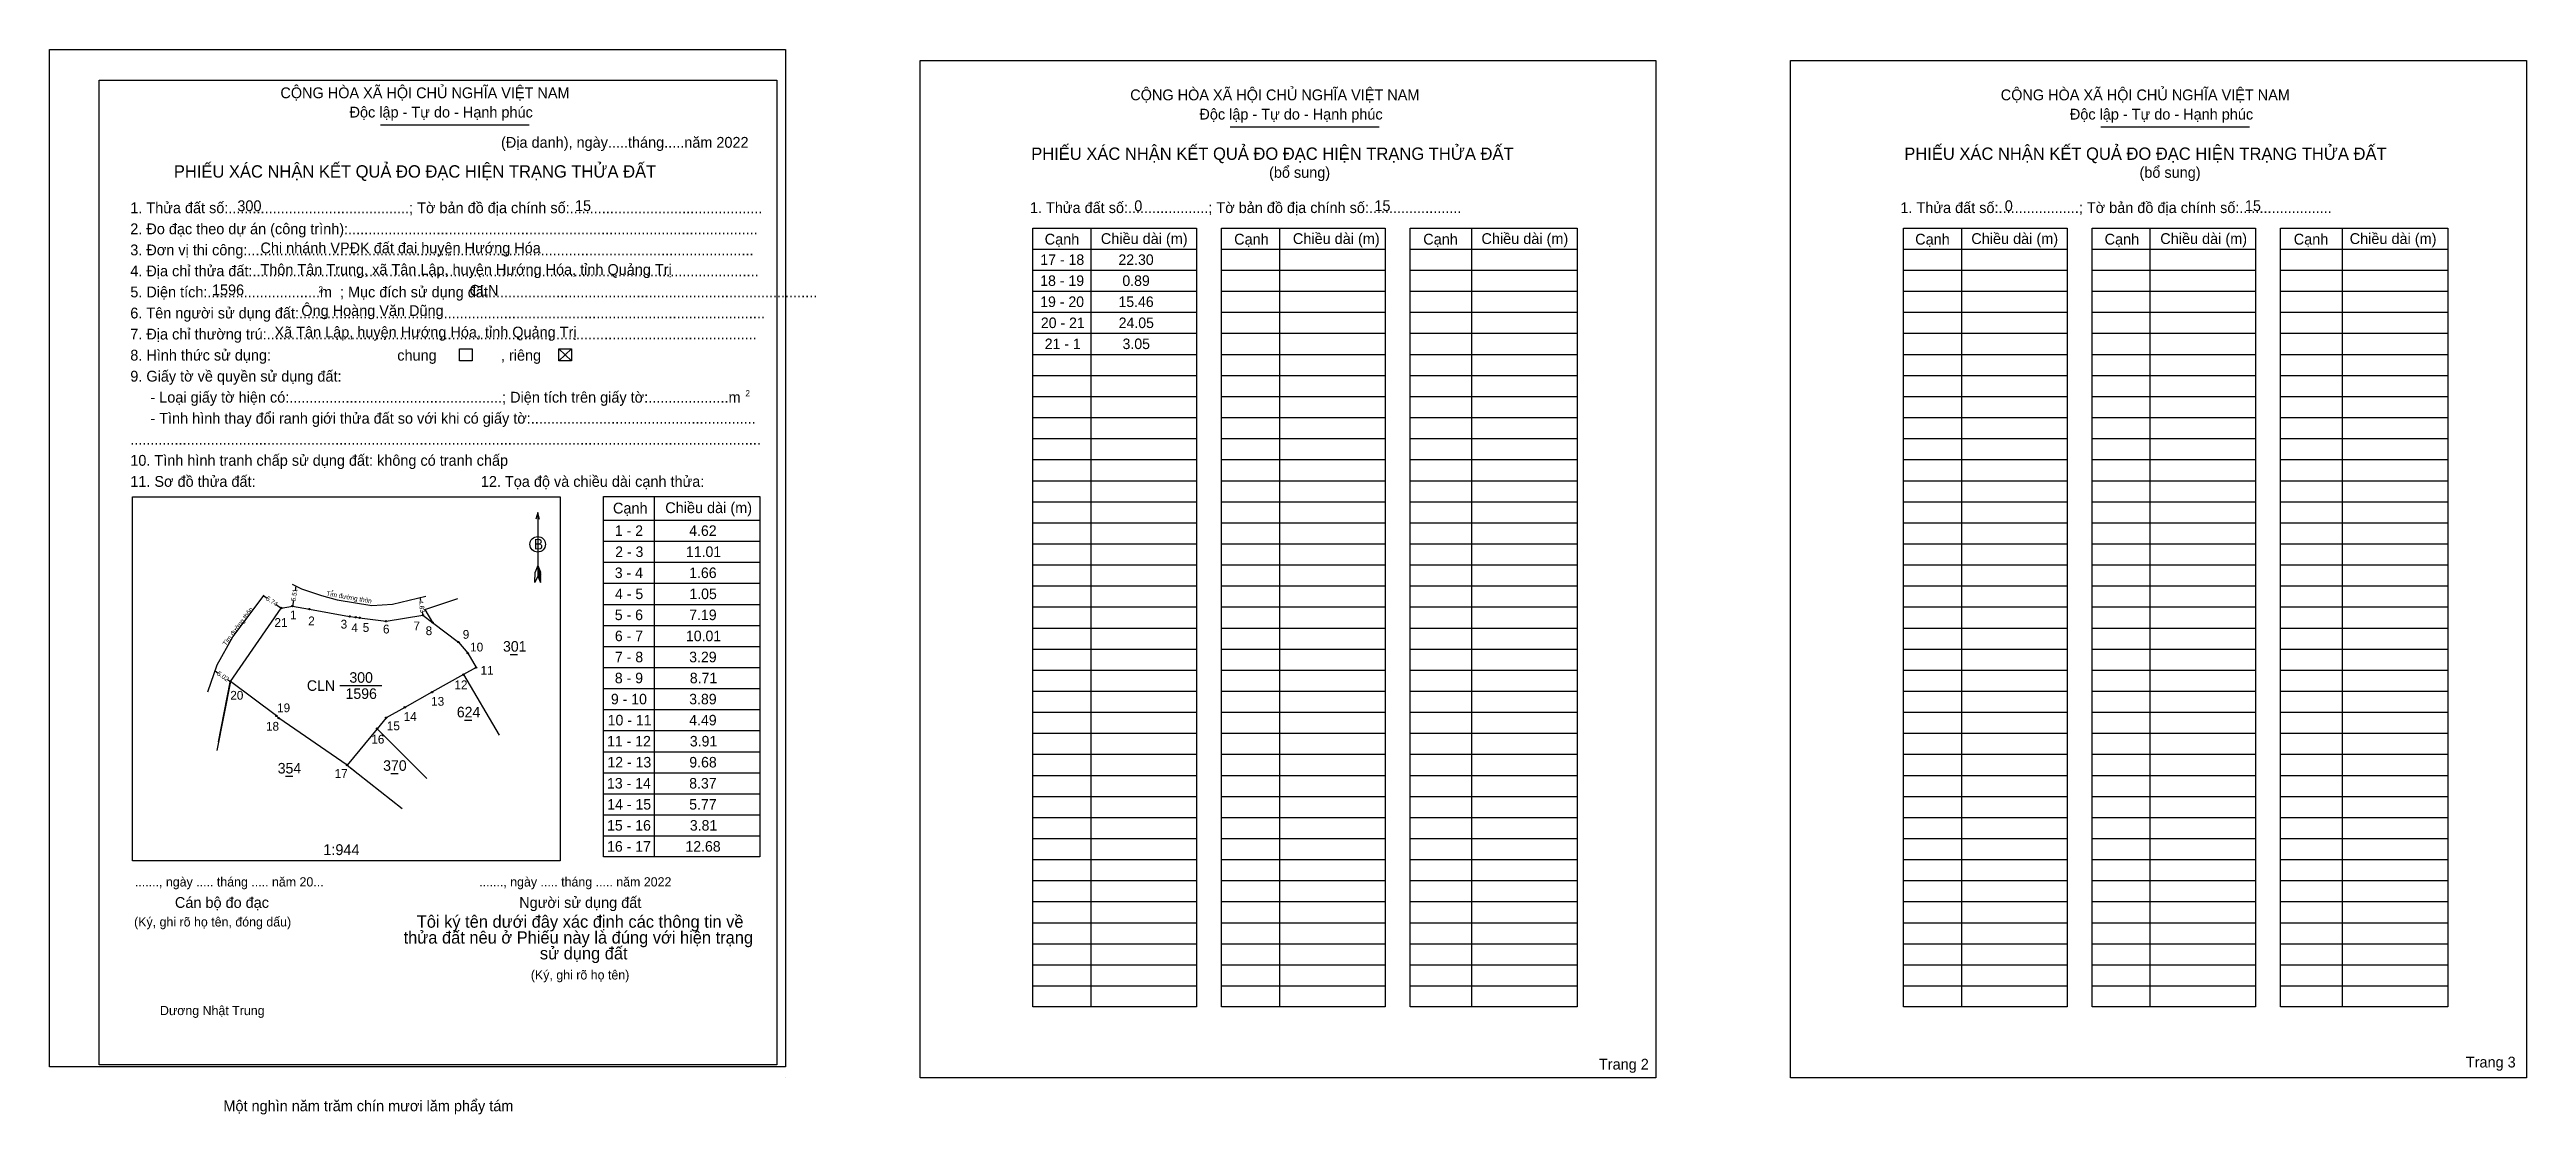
# Model space of a CAD drawing. Extents: x 547303 to 547969, y 1836376 to 1836663.
import ezdxf

# ---------------------------------------------------------------- set-up
doc = ezdxf.new("R2010")
doc.units = 0
for name, color, linetype in [('Level 1', 7, 'Continuous'), ('Level 10', 7, 'Continuous'), ('Level 11', 7, 'Continuous'), ('Level 13', 7, 'Continuous'), ('Level 2', 7, 'Continuous'), ('Level 23', 7, 'Continuous'), ('Level 27', 7, 'Continuous'), ('Level 3', 7, 'Continuous'), ('Level 32', 7, 'Continuous'), ('Level 36', 7, 'Continuous'), ('Level 48', 7, 'Continuous'), ('Level 50', 7, 'Continuous'), ('Level 52', 7, 'Continuous'), ('Level 6', 7, 'Continuous'), ('Level 9', 7, 'Continuous')]:
    doc.layers.add(name, color=color, linetype=linetype)

msp = doc.modelspace()

# ---------------------------------------------------------------- linework, layer by layer
at = {"layer": 'Level 1'}
for p, q in [((547302.57, 1836660.24), (547302.57, 1836660.24)), ((547536.81, 1836660.24), (547536.81, 1836660.24)), ((547391.61, 1836642.87), (547431.66, 1836642.87)), ((547620.3, 1836642.33), (547660.35, 1836642.33)), ((547854.54, 1836642.33), (547894.59, 1836642.33)), ((547582.8, 1836615.09), (547582.8, 1836405.4)), ((547633.53, 1836615.09), (547633.53, 1836405.4)), ((547685.22, 1836615.09), (547685.22, 1836405.4)), ((547817.04, 1836615.09), (547817.04, 1836405.4)), ((547867.77, 1836615.09), (547867.77, 1836405.4)), ((547919.46, 1836615.09), (547919.46, 1836405.4)), ((547567.21, 1836609.43), (547611.23, 1836609.43)), ((547617.95, 1836609.43), (547661.96, 1836609.43)), ((547668.69, 1836609.43), (547713.65, 1836609.43)), ((547801.45, 1836609.43), (547845.47, 1836609.43)), ((547852.19, 1836609.43), (547896.21, 1836609.43)), ((547902.93, 1836609.43), (547947.89, 1836609.43)), ((547567.21, 1836603.76), (547611.23, 1836603.76)), ((547567.21, 1836598.09), (547611.23, 1836598.09)), ((547617.95, 1836603.76), (547661.96, 1836603.76)), ((547617.95, 1836598.09), (547661.96, 1836598.09)), ((547668.69, 1836603.76), (547713.65, 1836603.76)), ((547668.69, 1836598.09), (547713.65, 1836598.09)), ((547801.45, 1836603.76), (547845.47, 1836603.76)), ((547801.45, 1836598.09), (547845.47, 1836598.09)), ((547852.19, 1836603.76), (547896.21, 1836603.76)), ((547852.19, 1836598.09), (547896.21, 1836598.09)), ((547902.93, 1836603.76), (547947.89, 1836603.76)), ((547902.93, 1836598.09), (547947.89, 1836598.09)), ((547567.21, 1836592.42), (547611.23, 1836592.42)), ((547617.95, 1836592.42), (547661.96, 1836592.42)), ((547668.69, 1836592.42), (547713.65, 1836592.42)), ((547801.45, 1836592.42), (547845.47, 1836592.42)), ((547852.19, 1836592.42), (547896.21, 1836592.42)), ((547902.93, 1836592.42), (547947.89, 1836592.42)), ((547567.21, 1836586.76), (547611.23, 1836586.76)), ((547617.95, 1836586.76), (547661.96, 1836586.76)), ((547668.69, 1836586.76), (547713.65, 1836586.76)), ((547801.45, 1836586.76), (547845.47, 1836586.76)), ((547852.19, 1836586.76), (547896.21, 1836586.76)), ((547902.93, 1836586.76), (547947.89, 1836586.76)), ((547439.61, 1836582.56), (547443.01, 1836579.39)), ((547439.61, 1836579.39), (547443.01, 1836582.56)), ((547567.21, 1836581.09), (547611.23, 1836581.09)), ((547617.95, 1836581.09), (547661.96, 1836581.09)), ((547668.69, 1836581.09), (547713.65, 1836581.09)), ((547801.45, 1836581.09), (547845.47, 1836581.09)), ((547852.19, 1836581.09), (547896.21, 1836581.09)), ((547902.93, 1836581.09), (547947.89, 1836581.09)), ((547567.21, 1836575.42), (547611.23, 1836575.42)), ((547617.95, 1836575.42), (547661.96, 1836575.42)), ((547668.69, 1836575.42), (547713.65, 1836575.42)), ((547801.45, 1836575.42), (547845.47, 1836575.42)), ((547852.19, 1836575.42), (547896.21, 1836575.42)), ((547902.93, 1836575.42), (547947.89, 1836575.42)), ((547567.21, 1836569.75), (547611.23, 1836569.75)), ((547567.21, 1836564.09), (547611.23, 1836564.09)), ((547617.95, 1836569.75), (547661.96, 1836569.75)), ((547617.95, 1836564.09), (547661.96, 1836564.09)), ((547668.69, 1836569.75), (547713.65, 1836569.75)), ((547668.69, 1836564.09), (547713.65, 1836564.09)), ((547801.45, 1836569.75), (547845.47, 1836569.75)), ((547801.45, 1836564.09), (547845.47, 1836564.09)), ((547852.19, 1836569.75), (547896.21, 1836569.75)), ((547852.19, 1836564.09), (547896.21, 1836564.09)), ((547902.93, 1836569.75), (547947.89, 1836569.75)), ((547902.93, 1836564.09), (547947.89, 1836564.09)), ((547567.21, 1836558.42), (547611.23, 1836558.42)), ((547617.95, 1836558.42), (547661.96, 1836558.42)), ((547668.69, 1836558.42), (547713.65, 1836558.42)), ((547801.45, 1836558.42), (547845.47, 1836558.42)), ((547852.19, 1836558.42), (547896.21, 1836558.42)), ((547902.93, 1836558.42), (547947.89, 1836558.42)), ((547567.21, 1836552.75), (547611.23, 1836552.75)), ((547617.95, 1836552.75), (547661.96, 1836552.75)), ((547668.69, 1836552.75), (547713.65, 1836552.75)), ((547801.45, 1836552.75), (547845.47, 1836552.75)), ((547852.19, 1836552.75), (547896.21, 1836552.75)), ((547902.93, 1836552.75), (547947.89, 1836552.75)), ((547567.21, 1836547.08), (547611.23, 1836547.08)), ((547617.95, 1836547.08), (547661.96, 1836547.08)), ((547668.69, 1836547.08), (547713.65, 1836547.08)), ((547801.45, 1836547.08), (547845.47, 1836547.08)), ((547852.19, 1836547.08), (547896.21, 1836547.08)), ((547902.93, 1836547.08), (547947.89, 1836547.08)), ((547324.87, 1836542.75), (547324.87, 1836542.75)), ((547433.93, 1836538.51), (547433.93, 1836521.37)), ((547465.24, 1836542.78), (547465.24, 1836445.77)), ((547567.21, 1836541.42), (547611.23, 1836541.42)), ((547617.95, 1836541.42), (547661.96, 1836541.42)), ((547668.69, 1836541.42), (547713.65, 1836541.42)), ((547801.45, 1836541.42), (547845.47, 1836541.42)), ((547852.19, 1836541.42), (547896.21, 1836541.42)), ((547902.93, 1836541.42), (547947.89, 1836541.42)), ((547451.64, 1836536.45), (547493.67, 1836536.45)), ((547451.64, 1836530.78), (547493.67, 1836530.78)), ((547567.21, 1836535.75), (547611.23, 1836535.75)), ((547617.95, 1836535.75), (547661.96, 1836535.75)), ((547668.69, 1836535.75), (547713.65, 1836535.75)), ((547801.45, 1836535.75), (547845.47, 1836535.75)), ((547852.19, 1836535.75), (547896.21, 1836535.75)), ((547902.93, 1836535.75), (547947.89, 1836535.75)), ((547433.93, 1836524.2), (547433.21, 1836522.45)), ((547433.93, 1836524.2), (547434.65, 1836522.45)), ((547433.93, 1836523.95), (547434.65, 1836522.2)), ((547451.64, 1836525.11), (547493.67, 1836525.11)), ((547567.21, 1836530.08), (547611.23, 1836530.08)), ((547567.21, 1836524.42), (547611.23, 1836524.42)), ((547617.95, 1836530.08), (547661.96, 1836530.08)), ((547617.95, 1836524.42), (547661.96, 1836524.42)), ((547668.69, 1836530.08), (547713.65, 1836530.08)), ((547668.69, 1836524.42), (547713.65, 1836524.42)), ((547801.45, 1836530.08), (547845.47, 1836530.08)), ((547801.45, 1836524.42), (547845.47, 1836524.42)), ((547852.19, 1836530.08), (547896.21, 1836530.08)), ((547852.19, 1836524.42), (547896.21, 1836524.42)), ((547902.93, 1836530.08), (547947.89, 1836530.08)), ((547902.93, 1836524.42), (547947.89, 1836524.42)), ((547433.17, 1836519.62), (547433.21, 1836522.45)), ((547433.93, 1836521.37), (547433.17, 1836519.62)), ((547433.93, 1836523.71), (547434.65, 1836521.95)), ((547433.93, 1836523.46), (547434.66, 1836521.7)), ((547433.93, 1836523.21), (547434.66, 1836521.44)), ((547433.93, 1836522.96), (547434.66, 1836521.19)), ((547433.93, 1836522.72), (547434.66, 1836520.93)), ((547433.93, 1836522.47), (547434.67, 1836520.68)), ((547433.93, 1836522.23), (547434.67, 1836520.42)), ((547433.93, 1836521.98), (547434.67, 1836520.17)), ((547433.93, 1836521.73), (547434.68, 1836519.92)), ((547433.93, 1836521.37), (547434.68, 1836519.62)), ((547434.68, 1836519.62), (547434.65, 1836522.45)), ((547451.64, 1836519.45), (547493.67, 1836519.45)), ((547567.21, 1836518.75), (547611.23, 1836518.75)), ((547617.95, 1836518.75), (547661.96, 1836518.75)), ((547668.69, 1836518.75), (547713.65, 1836518.75)), ((547801.45, 1836518.75), (547845.47, 1836518.75)), ((547852.19, 1836518.75), (547896.21, 1836518.75)), ((547902.93, 1836518.75), (547947.89, 1836518.75)), ((547451.64, 1836513.78), (547493.67, 1836513.78)), ((547567.21, 1836513.08), (547611.23, 1836513.08)), ((547617.95, 1836513.08), (547661.96, 1836513.08)), ((547668.69, 1836513.08), (547713.65, 1836513.08)), ((547801.45, 1836513.08), (547845.47, 1836513.08)), ((547852.19, 1836513.08), (547896.21, 1836513.08)), ((547902.93, 1836513.08), (547947.89, 1836513.08)), ((547451.64, 1836508.11), (547493.67, 1836508.11)), ((547567.21, 1836507.41), (547611.23, 1836507.41)), ((547617.95, 1836507.41), (547661.96, 1836507.41)), ((547668.69, 1836507.41), (547713.65, 1836507.41)), ((547801.45, 1836507.41), (547845.47, 1836507.41)), ((547852.19, 1836507.41), (547896.21, 1836507.41)), ((547902.93, 1836507.41), (547947.89, 1836507.41)), ((547451.64, 1836502.44), (547493.67, 1836502.44)), ((547567.21, 1836501.75), (547611.23, 1836501.75)), ((547617.95, 1836501.75), (547661.96, 1836501.75)), ((547668.69, 1836501.75), (547713.65, 1836501.75)), ((547801.45, 1836501.75), (547845.47, 1836501.75)), ((547852.19, 1836501.75), (547896.21, 1836501.75)), ((547902.93, 1836501.75), (547947.89, 1836501.75)), ((547451.64, 1836496.78), (547493.67, 1836496.78)), ((547451.64, 1836491.11), (547493.67, 1836491.11)), ((547567.21, 1836496.08), (547611.23, 1836496.08)), ((547617.95, 1836496.08), (547661.96, 1836496.08)), ((547668.69, 1836496.08), (547713.65, 1836496.08)), ((547801.45, 1836496.08), (547845.47, 1836496.08)), ((547852.19, 1836496.08), (547896.21, 1836496.08)), ((547902.93, 1836496.08), (547947.89, 1836496.08)), ((547451.64, 1836485.44), (547493.67, 1836485.44)), ((547567.21, 1836490.41), (547611.23, 1836490.41)), ((547567.21, 1836484.74), (547611.23, 1836484.74)), ((547617.95, 1836490.41), (547661.96, 1836490.41)), ((547617.95, 1836484.74), (547661.96, 1836484.74)), ((547668.69, 1836490.41), (547713.65, 1836490.41)), ((547668.69, 1836484.74), (547713.65, 1836484.74)), ((547801.45, 1836490.41), (547845.47, 1836490.41)), ((547801.45, 1836484.74), (547845.47, 1836484.74)), ((547852.19, 1836490.41), (547896.21, 1836490.41)), ((547852.19, 1836484.74), (547896.21, 1836484.74)), ((547902.93, 1836490.41), (547947.89, 1836490.41)), ((547902.93, 1836484.74), (547947.89, 1836484.74)), ((547451.64, 1836479.77), (547493.67, 1836479.77)), ((547567.21, 1836479.08), (547611.23, 1836479.08)), ((547617.95, 1836479.08), (547661.96, 1836479.08)), ((547668.69, 1836479.08), (547713.65, 1836479.08)), ((547801.45, 1836479.08), (547845.47, 1836479.08)), ((547852.19, 1836479.08), (547896.21, 1836479.08)), ((547902.93, 1836479.08), (547947.89, 1836479.08)), ((547451.64, 1836474.11), (547493.67, 1836474.11)), ((547567.21, 1836473.41), (547611.23, 1836473.41)), ((547617.95, 1836473.41), (547661.96, 1836473.41)), ((547668.69, 1836473.41), (547713.65, 1836473.41)), ((547801.45, 1836473.41), (547845.47, 1836473.41)), ((547852.19, 1836473.41), (547896.21, 1836473.41)), ((547902.93, 1836473.41), (547947.89, 1836473.41)), ((547451.64, 1836468.44), (547493.67, 1836468.44)), ((547567.21, 1836467.74), (547611.23, 1836467.74)), ((547617.95, 1836467.74), (547661.96, 1836467.74)), ((547668.69, 1836467.74), (547713.65, 1836467.74)), ((547801.45, 1836467.74), (547845.47, 1836467.74)), ((547852.19, 1836467.74), (547896.21, 1836467.74)), ((547902.93, 1836467.74), (547947.89, 1836467.74)), ((547451.64, 1836462.77), (547493.67, 1836462.77)), ((547567.21, 1836462.07), (547611.23, 1836462.07)), ((547617.95, 1836462.07), (547661.96, 1836462.07)), ((547668.69, 1836462.07), (547713.65, 1836462.07)), ((547801.45, 1836462.07), (547845.47, 1836462.07)), ((547852.19, 1836462.07), (547896.21, 1836462.07)), ((547902.93, 1836462.07), (547947.89, 1836462.07)), ((547451.64, 1836457.1), (547493.67, 1836457.1)), ((547451.64, 1836451.44), (547493.67, 1836451.44)), ((547567.21, 1836456.41), (547611.23, 1836456.41)), ((547567.21, 1836450.74), (547611.23, 1836450.74)), ((547617.95, 1836456.41), (547661.96, 1836456.41)), ((547617.95, 1836450.74), (547661.96, 1836450.74)), ((547668.69, 1836456.41), (547713.65, 1836456.41)), ((547668.69, 1836450.74), (547713.65, 1836450.74)), ((547801.45, 1836456.41), (547845.47, 1836456.41)), ((547801.45, 1836450.74), (547845.47, 1836450.74)), ((547852.19, 1836456.41), (547896.21, 1836456.41)), ((547852.19, 1836450.74), (547896.21, 1836450.74)), ((547902.93, 1836456.41), (547947.89, 1836456.41)), ((547902.93, 1836450.74), (547947.89, 1836450.74)), ((547439.99, 1836444.68), (547439.99, 1836444.68)), ((547567.21, 1836445.07), (547611.23, 1836445.07)), ((547617.95, 1836445.07), (547661.96, 1836445.07)), ((547668.69, 1836445.07), (547713.65, 1836445.07)), ((547801.45, 1836445.07), (547845.47, 1836445.07)), ((547852.19, 1836445.07), (547896.21, 1836445.07)), ((547902.93, 1836445.07), (547947.89, 1836445.07)), ((547567.21, 1836439.41), (547611.23, 1836439.41)), ((547617.95, 1836439.41), (547661.96, 1836439.41)), ((547668.69, 1836439.41), (547713.65, 1836439.41)), ((547801.45, 1836439.41), (547845.47, 1836439.41)), ((547852.19, 1836439.41), (547896.21, 1836439.41)), ((547902.93, 1836439.41), (547947.89, 1836439.41)), ((547567.21, 1836433.74), (547611.23, 1836433.74)), ((547617.95, 1836433.74), (547661.96, 1836433.74)), ((547668.69, 1836433.74), (547713.65, 1836433.74)), ((547801.45, 1836433.74), (547845.47, 1836433.74)), ((547852.19, 1836433.74), (547896.21, 1836433.74)), ((547902.93, 1836433.74), (547947.89, 1836433.74)), ((547567.21, 1836428.07), (547611.23, 1836428.07)), ((547617.95, 1836428.07), (547661.96, 1836428.07)), ((547668.69, 1836428.07), (547713.65, 1836428.07)), ((547801.45, 1836428.07), (547845.47, 1836428.07)), ((547852.19, 1836428.07), (547896.21, 1836428.07)), ((547902.93, 1836428.07), (547947.89, 1836428.07)), ((547567.21, 1836422.4), (547611.23, 1836422.4)), ((547617.95, 1836422.4), (547661.96, 1836422.4)), ((547668.69, 1836422.4), (547713.65, 1836422.4)), ((547801.45, 1836422.4), (547845.47, 1836422.4)), ((547852.19, 1836422.4), (547896.21, 1836422.4)), ((547902.93, 1836422.4), (547947.89, 1836422.4)), ((547567.21, 1836416.74), (547611.23, 1836416.74)), ((547567.21, 1836411.07), (547611.23, 1836411.07)), ((547617.95, 1836416.74), (547661.96, 1836416.74)), ((547617.95, 1836411.07), (547661.96, 1836411.07)), ((547668.69, 1836416.74), (547713.65, 1836416.74)), ((547668.69, 1836411.07), (547713.65, 1836411.07)), ((547801.45, 1836416.74), (547845.47, 1836416.74)), ((547801.45, 1836411.07), (547845.47, 1836411.07)), ((547852.19, 1836416.74), (547896.21, 1836416.74)), ((547852.19, 1836411.07), (547896.21, 1836411.07)), ((547902.93, 1836416.74), (547947.89, 1836416.74)), ((547902.93, 1836411.07), (547947.89, 1836411.07)), ((547500.62, 1836386.32), (547500.62, 1836386.32)), ((547734.85, 1836386.32), (547734.85, 1836386.32))]:
    msp.add_line(p, q, dxfattribs=at)
for points in [[(547567.21, 1836615.09), (547611.23, 1836615.09), (547611.23, 1836405.4), (547567.21, 1836405.4)], [(547617.95, 1836615.09), (547661.96, 1836615.09), (547661.96, 1836405.4), (547617.95, 1836405.4)], [(547668.69, 1836615.09), (547713.65, 1836615.09), (547713.65, 1836405.4), (547668.69, 1836405.4)], [(547801.45, 1836615.09), (547845.47, 1836615.09), (547845.47, 1836405.4), (547801.45, 1836405.4)], [(547852.19, 1836615.09), (547896.21, 1836615.09), (547896.21, 1836405.4), (547852.19, 1836405.4)], [(547902.93, 1836615.09), (547947.89, 1836615.09), (547947.89, 1836405.4), (547902.93, 1836405.4)], [(547324.87, 1836542.75), (547439.99, 1836542.75), (547439.99, 1836444.68), (547324.87, 1836444.68)], [(547451.64, 1836542.78), (547493.67, 1836542.78), (547493.67, 1836445.77), (547451.64, 1836445.77)]]:
    msp.add_lwpolyline(points, close=True, dxfattribs=at)
msp.add_lwpolyline([(547434.42, 1836536.69), (547433.93, 1836538.51), (547433.43, 1836536.69)], dxfattribs=at)
msp.add_circle((547433.93, 1836529.94), 2.09, dxfattribs=at)
at = {"layer": 'Level 10'}
for p, q in [((547367.88, 1836519.21), (547370.39, 1836518)), ((547368.88, 1836518.73), (547368.65, 1836517.39)), ((547370.39, 1836518), (547375.71, 1836516.17)), ((547351.23, 1836493.01), (547364.92, 1836512.79)), ((547351.92, 1836505), (547360.32, 1836516.22)), ((547360.2, 1836516.06), (547361.15, 1836515.4)), ((547363.55, 1836513.74), (547364.92, 1836512.79)), ((547364.92, 1836512.79), (547367.93, 1836513.3)), ((547368.2, 1836514.81), (547367.93, 1836513.3)), ((547367.93, 1836513.3), (547372.48, 1836512.5)), ((547372.48, 1836512.5), (547383.32, 1836510.53)), ((547375.71, 1836516.17), (547380, 1836515.02)), ((547380, 1836515.02), (547389.33, 1836513.44)), ((547389.33, 1836513.44), (547394.87, 1836513.87)), ((547393.14, 1836509.24), (547403.02, 1836510.84)), ((547394.87, 1836513.87), (547403.87, 1836515.99)), ((547402.25, 1836515.61), (547402.38, 1836514.81)), ((547402.62, 1836513.31), (547402.63, 1836513.22)), ((547402.87, 1836511.78), (547403.02, 1836510.84)), ((547403.02, 1836510.84), (547405.65, 1836508.86)), ((547403.59, 1836512.35), (547412.41, 1836515.37)), ((547403.59, 1836512.35), (547405.65, 1836508.86)), ((547347.68, 1836497.52), (547351.92, 1836505)), ((547383.32, 1836510.53), (547384.96, 1836510.31)), ((547384.96, 1836510.31), (547386.01, 1836510.18)), ((547386.01, 1836510.18), (547393.14, 1836509.24)), ((547405.65, 1836508.86), (547412.61, 1836503.63)), ((547345.16, 1836490.23), (547347.68, 1836497.52)), ((547412.61, 1836503.63), (547415.11, 1836500.65)), ((547415.11, 1836500.65), (547417.35, 1836496.75)), ((547347.11, 1836495.86), (547347.96, 1836495.28)), ((547350.43, 1836493.56), (547351.23, 1836493.01)), ((547363.62, 1836483.76), (547351.23, 1836493.01)), ((547413.93, 1836494.85), (547405.48, 1836490.13)), ((547417.35, 1836496.75), (547413.93, 1836494.85)), ((547398.17, 1836486.05), (547393.13, 1836483.24)), ((547405.48, 1836490.13), (547398.17, 1836486.05)), ((547364.25, 1836483.14), (547363.62, 1836483.76)), ((547382.64, 1836470.52), (547364.25, 1836483.14)), ((547390.71, 1836480.3), (547382.64, 1836470.52)), ((547393.13, 1836483.24), (547390.71, 1836480.3))]:
    msp.add_line(p, q, dxfattribs=at)
at = {"layer": 'Level 11'}
for centre in [(547364.92, 1836512.79), (547367.93, 1836513.3), (547372.48, 1836512.5), (547383.32, 1836510.53), (547403.02, 1836510.84), (547384.96, 1836510.31), (547386.01, 1836510.18), (547393.14, 1836509.24), (547405.65, 1836508.86), (547412.61, 1836503.63), (547415.11, 1836500.65), (547351.23, 1836493.01), (547413.93, 1836494.85), (547417.35, 1836496.75), (547363.62, 1836483.76), (547363.62, 1836483.76), (547398.17, 1836486.05), (547405.48, 1836490.13), (547364.25, 1836483.14), (547390.71, 1836480.3), (547393.13, 1836483.24), (547382.64, 1836470.52)]:
    msp.add_circle(centre, 0.189, dxfattribs=at)
at = {"layer": 'Level 2'}
for points in [[(547302.57, 1836663.17), (547500.61, 1836663.17), (547500.61, 1836389.25), (547302.57, 1836389.25)], [(547536.81, 1836660.24), (547734.85, 1836660.24), (547734.85, 1836386.32), (547536.81, 1836386.32)], [(547771.05, 1836660.24), (547969.09, 1836660.24), (547969.09, 1836386.32), (547771.05, 1836386.32)]]:
    msp.add_lwpolyline(points, close=True, dxfattribs=at)
at = {"layer": 'Level 23'}
for p, q in [((547351.23, 1836493.01), (547364.92, 1836512.79)), ((547348.02, 1836476.73), (547351.19, 1836492.81)), ((547351.19, 1836492.81), (547351.23, 1836493.01)), ((547382.64, 1836470.52), (547384.61, 1836468.96))]:
    msp.add_line(p, q, dxfattribs=at)
msp.add_lwpolyline([(547390.71, 1836480.3), (547391.17, 1836479.84), (547397.58, 1836473.42)], dxfattribs=at)
at = {"layer": 'Level 27'}
for p, q in [((547351.23, 1836493.01), (547347.58, 1836474.47)), ((547413.93, 1836494.85), (547423.54, 1836478.58)), ((547390.71, 1836480.3), (547404.06, 1836466.93)), ((547382.64, 1836470.52), (547397.45, 1836458.79))]:
    msp.add_line(p, q, dxfattribs=at)
at = {"layer": 'Level 3'}
msp.add_lwpolyline([(547315.96, 1836654.95), (547498.26, 1836654.95), (547498.26, 1836389.75), (547315.96, 1836389.75)], close=True, dxfattribs=at)
at = {"layer": 'Level 32'}
msp.add_line((547378.6, 1836517.5), (547378.82, 1836517.45), dxfattribs=at)
at = {"layer": 'Level 50'}
for points in [[(547412.85, 1836582.56), (547416.25, 1836582.56), (547416.25, 1836579.39), (547412.85, 1836579.39)], [(547439.61, 1836582.56), (547443.01, 1836582.56), (547443.01, 1836579.39), (547439.61, 1836579.39)]]:
    msp.add_lwpolyline(points, close=True, dxfattribs=at)
at = {"layer": 'Level 9'}
for p, q in [((547426.5, 1836500.29), (547428.45, 1836500.29)), ((547380.69, 1836491.91), (547391.97, 1836491.91)), ((547414.25, 1836482.59), (547416.21, 1836482.59)), ((547366.06, 1836467.48), (547368.01, 1836467.48)), ((547394.44, 1836468.2), (547396.4, 1836468.2))]:
    msp.add_line(p, q, dxfattribs=at)

# ---------------------------------------------------------------- texts
at = {"layer": 'Level 1'}
for s, height, p in [('CỘNG HÒA XÃ HỘI CHỦ NGHĨA VIỆT NAM', 2.9091, (547364.69, 1836650.05)), ('CỘNG HÒA XÃ HỘI CHỦ NGHĨA VIỆT NAM', 2.9091, (547593.38, 1836649.5)), ('CỘNG HÒA XÃ HỘI CHỦ NGHĨA VIỆT NAM', 2.9091, (547827.62, 1836649.5)), ('Độc lập - Tự do - Hạnh phúc', 2.9091, (547383.3, 1836644.86)), ('Độc lập - Tự do - Hạnh phúc', 2.9091, (547611.99, 1836644.31)), ('Độc lập - Tự do - Hạnh phúc', 2.9091, (547846.23, 1836644.31)), ('(Địa danh), ngày.....tháng.....năm 2022', 2.9091, (547424.06, 1836636.72)), ('PHIẾU XÁC NHẬN KẾT QUẢ ĐO ĐẠC HIỆN TRẠNG THỬA ĐẤT', 3.325, (547566.74, 1836633.46)), ('PHIẾU XÁC NHẬN KẾT QUẢ ĐO ĐẠC HIỆN TRẠNG THỬA ĐẤT', 3.325, (547801.67, 1836633.46)), ('PHIẾU XÁC NHẬN KẾT QUẢ ĐO ĐẠC HIỆN TRẠNG THỬA ĐẤT', 3.325, (547336.02, 1836628.68)), ('(bổ sung)', 2.909, (547630.73, 1836628.63)), ('(bổ sung)', 2.909, (547864.97, 1836628.63)), ('1. Thửa đất số:.............................................; Tờ bản đồ địa chính số:................................................', 2.90907, (547324.3, 1836619.1)), ('1. Thửa đất số:....................; Tờ bản đồ địa chính số:.......................', 2.9091, (547566.39, 1836619.13)), ('1. Thửa đất số:....................; Tờ bản đồ địa chính số:.......................', 2.9091, (547800.63, 1836619.13)), ('3. Đơn vị thi công:..............................................................................................................................', 2.90907, (547324.3, 1836607.76)), ('2. Đo đạc theo dự án (công trình):......................................................................................................', 2.90907, (547324.3, 1836613.43)), ('Cạnh', 2.909, (547570.36, 1836610.65)), ('Chiều dài (m)', 2.9091, (547585.47, 1836610.8)), ('Cạnh', 2.909, (547621.34, 1836610.65)), ('Chiều dài (m)', 2.9091, (547637.15, 1836610.8)), ('Cạnh', 2.909, (547672.23, 1836610.65)), ('Chiều dài (m)', 2.9091, (547687.89, 1836610.8)), ('Cạnh', 2.909, (547804.6, 1836610.65)), ('Chiều dài (m)', 2.9091, (547819.71, 1836610.8)), ('Cạnh', 2.909, (547855.58, 1836610.65)), ('Chiều dài (m)', 2.9091, (547870.56, 1836610.8)), ('Cạnh', 2.909, (547906.47, 1836610.65)), ('Chiều dài (m)', 2.9091, (547921.53, 1836610.8)), ('4. Địa chỉ thửa đất:..............................................................................................................................', 2.90907, (547324.3, 1836602.1)), ('5. Diện tích:............................m  ; Mục đích sử dụng đất:.................................................................................', 2.90907, (547324.3, 1836596.43)), ('2', 1.66, (547374.93, 1836597.75)), ('6. Tên người sử dụng đất:....................................................................................................................', 2.90907, (547324.3, 1836590.76)), ('7. Địa chỉ thường trú:..........................................................................................................................', 2.90907, (547324.3, 1836585.09)), ('chung                , riêng', 2.9091, (547396.14, 1836579.4)), ('9. Giấy tờ về quyền sử dụng đất:', 2.9091, (547324.3, 1836573.76)), ('     - Loại giấy tờ hiện có:.....................................................; Diện tích trên giấy tờ:....................m', 2.90907, (547324.3, 1836568.09)), ('2', 1.66, (547489.82, 1836569.79)), ('     - Tình hình thay đổi ranh giới thửa đất so với khi có giấy tờ:........................................................', 2.90907, (547324.3, 1836562.42)), ('10. Tình hình tranh chấp sử dụng đất: không có tranh chấp', 2.9091, (547324.3, 1836551.09)), ('.............................................................................................................................................................', 2.90907, (547324.3, 1836556.76)), ('11. Sơ đồ thửa đất:', 2.9091, (547324.3, 1836545.42)), ('12. Tọa độ và chiều dài cạnh thửa:', 2.9091, (547418.63, 1836545.42)), ('Cạnh', 2.909, (547454.19, 1836538.24)), ('Chiều dài (m)', 2.9091, (547468.26, 1836538.34)), ('B', 2.83, (547432.88, 1836528.56)), ('......., ngày ..... tháng ..... năm 20...', 2.4936, (547325.54, 1836437.81)), ('......., ngày ..... tháng ..... năm 2022', 2.4936, (547418.19, 1836437.81)), ('Cán bộ đo đạc', 2.9091, (547336.31, 1836432.05)), ('Người sử dụng đất', 2.9091, (547428.96, 1836432.05)), ('(Ký, ghi rõ họ tên, đóng dấu)', 2.4936, (547325.32, 1836427.04)), ('thửa đất nêu ở Phiếu này là đúng với hiện trạng', 3.3058, (547397.84, 1836422.44)), ('Tôi ký tên dưới đây xác định các thông tin về', 3.3058, (547401.38, 1836426.71)), ('sử dụng đất', 3.3058, (547434.52, 1836418.18)), ('(Ký, ghi rõ họ tên)', 2.4936, (547432.08, 1836412.77)), ('Dương Nhật Trung', 2.4936, (547332.29, 1836403.18)), ('Trang 2', 2.909, (547719.51, 1836388.51)), ('Trang 3', 2.909, (547952.78, 1836389.08))]:
    msp.add_text(s, height=height, dxfattribs=at).set_placement(p)
at = {"layer": 'Level 10'}
for s, rotation, p in [('5.51', 80.02794, (547368.71, 1836514.53)), ('Tim đường thôn', 350.37464, (547376.98, 1836516.12)), ('Tim đường thôn', 53.18374, (547350.05, 1836502.51)), ('5.74', 325.31146, (547360.68, 1836515.06)), ('4.83', 279.19407, (547401.84, 1836514.75)), ('5.02', 325.31146, (547347.51, 1836494.85))]:
    msp.add_text(s, height=1.25, rotation=rotation, dxfattribs=at).set_placement(p)
at = {"layer": 'Level 13'}
for s, p in [('CLN', (547371.82, 1836490.49)), ('1596', (547382.22, 1836488.32)), ('300', (547383.26, 1836492.67))]:
    msp.add_text(s, height=2.834, dxfattribs=at).set_placement(p)
at = {"layer": 'Level 36'}
for s, p in [('301', (547424.59, 1836501.05)), ('624', (547412.16, 1836483.35)), ('354', (547363.97, 1836468.24)), ('370', (547392.35, 1836468.96))]:
    msp.add_text(s, height=2.834, dxfattribs=at).set_placement(p)
at = {"layer": 'Level 48'}
msp.add_text('8. Hình thức sử dụng:', height=2.9092, dxfattribs=at).set_placement((547324.3, 1836579.43))
at = {"layer": 'Level 52'}
for s, p in [('17 - 18', (547569.19, 1836605.17)), ('22.30', (547590.2, 1836605.17)), ('18 - 19', (547569.16, 1836599.51)), ('0.89', (547591.26, 1836599.51)), ('19 - 20', (547569.15, 1836593.84)), ('20 - 21', (547569.33, 1836588.17)), ('24.05', (547590.27, 1836588.17)), ('15.46', (547590.21, 1836593.84)), ('21 - 1', (547570.38, 1836582.51)), ('3.05', (547591.31, 1836582.51)), ('1 - 2', (547454.69, 1836532.2)), ('4.62', (547474.7, 1836532.2)), ('2 - 3', (547454.78, 1836526.53)), ('11.01', (547473.82, 1836526.53)), ('3 - 4', (547454.67, 1836520.86)), ('4 - 5', (547454.74, 1836515.19)), ('1.66', (547474.69, 1836520.86)), ('1.05', (547474.75, 1836515.19)), ('5 - 6', (547454.68, 1836509.53)), ('7.19', (547474.7, 1836509.53)), ('6 - 7', (547454.7, 1836503.86)), ('10.01', (547473.82, 1836503.86)), ('7 - 8', (547454.72, 1836498.19)), ('3.29', (547474.7, 1836498.19)), ('8 - 9', (547454.69, 1836492.53)), ('8.71', (547474.87, 1836492.53)), ('10 - 11', (547452.76, 1836481.19)), ('9 - 10', (547453.63, 1836486.86)), ('4.49', (547474.7, 1836481.19)), ('3.89', (547474.7, 1836486.86)), ('11 - 12', (547452.59, 1836475.52)), ('3.91', (547474.87, 1836475.52)), ('12 - 13', (547452.68, 1836469.86)), ('9.68', (547474.73, 1836469.86)), ('13 - 14', (547452.58, 1836464.19)), ('8.37', (547474.7, 1836464.19)), ('14 - 15', (547452.65, 1836458.52)), ('5.77', (547474.7, 1836458.52)), ('15 - 16', (547452.59, 1836452.85)), ('3.81', (547474.87, 1836452.85)), ('16 - 17', (547452.6, 1836447.19)), ('12.68', (547473.68, 1836447.19))]:
    msp.add_text(s, height=2.834, dxfattribs=at).set_placement(p)
at = {"layer": 'Level 6'}
for s, height, p in [('300', 2.909, (547353.11, 1836619.64)), ('15', 2.909, (547443.96, 1836619.68)), ('0', 2.91, (547594.46, 1836619.64)), ('15', 2.909, (547659.08, 1836619.66)), ('0', 2.91, (547828.7, 1836619.64)), ('15', 2.909, (547893.32, 1836619.66)), ('Chi nhánh VPĐK đất đai huyện Hướng Hóa', 2.9092, (547359.32, 1836608.29)), ('Thôn Tân Trung, xã Tân Lập, huyện Hướng Hóa, tỉnh Quảng Trị', 2.9092, (547359.32, 1836602.48)), ('1596', 2.909, (547346.27, 1836597)), ('CLN', 2.909, (547415.58, 1836596.88)), ('Ông Hoàng Văn Dũng', 2.9092, (547370.33, 1836591.42)), ('Xã Tân Lập, huyện Hướng Hóa, tỉnh Quảng Trị', 2.9092, (547363.11, 1836585.63)), ('1:944', 2.909, (547376.25, 1836446.27)), ('Một nghìn năm trăm chín mươi lăm phẩy tám', 2.9092, (547349.36, 1836377.3))]:
    msp.add_text(s, height=height, dxfattribs=at).set_placement(p)
at = {"layer": 'Level 9'}
for s, height, p in [('1', 2.36, (547367.28, 1836509.75)), ('21', 2.361, (547363.09, 1836507.71)), ('2', 2.36, (547372.18, 1836508.14)), ('3', 2.36, (547380.9, 1836507.26)), ('4', 2.36, (547383.78, 1836506.32)), ('5', 2.36, (547386.84, 1836506.37)), ('6', 2.36, (547392.29, 1836505.94)), ('7', 2.36, (547400.5, 1836506.79)), ('8', 2.36, (547403.78, 1836505.49)), ('9', 2.36, (547413.76, 1836504.51)), ('10', 2.361, (547415.75, 1836501.09)), ('12', 2.361, (547411.52, 1836490.93)), ('11', 2.361, (547418.55, 1836494.82)), ('20', 2.361, (547351.21, 1836488.11)), ('19', 2.361, (547363.8, 1836484.73)), ('14', 2.361, (547397.87, 1836482.4)), ('13', 2.361, (547405.26, 1836486.48)), ('18', 2.361, (547360.81, 1836479.77)), ('16', 2.361, (547389.16, 1836476.29)), ('15', 2.361, (547393.32, 1836479.88)), ('17', 2.361, (547379.29, 1836467.06))]:
    msp.add_text(s, height=height, dxfattribs=at).set_placement(p)

doc.saveas('drawing.dxf')
